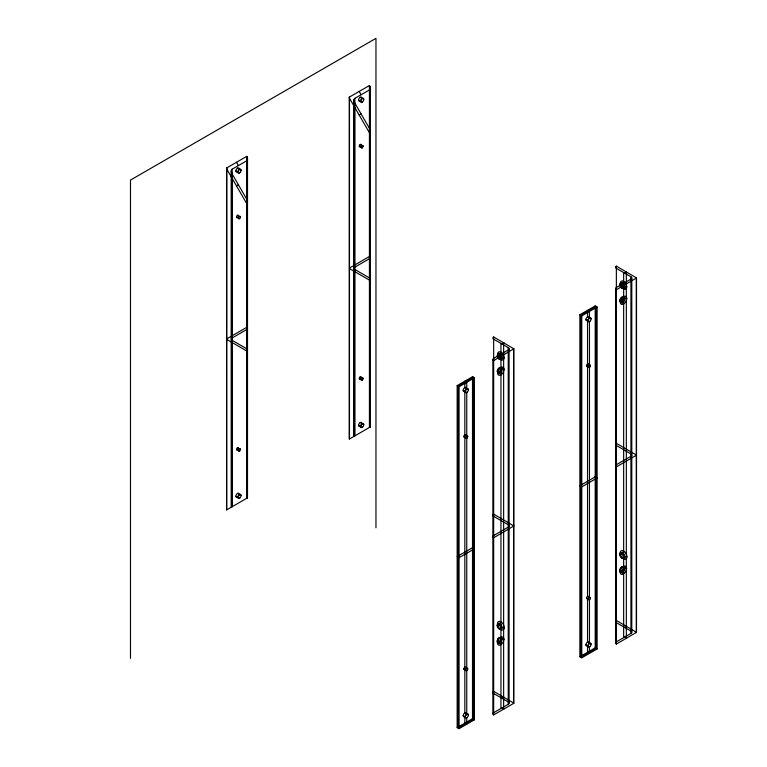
<?xml version="1.0" encoding="UTF-8"?>
<svg xmlns="http://www.w3.org/2000/svg" width="767" height="767" viewBox="0 0 767 767"><rect width="100%" height="100%" fill="white"/><g stroke="black" fill="none" stroke-linecap="round" stroke-linejoin="round"><path stroke-width="1.15" d="M497.639 354.028L497.294 356.041M497.294 625.843L497.467 623.734M620.34 283.186L619.995 285.209M619.985 555.011L620.167 552.892M513.813 348.793L493.66 360.595A2.704 1.563 0 0 1 493.651 358.381L508.233 349.963A2.895 1.668 0 0 0 508.233 347.604L493.651 339.187A2.704 1.563 0 0 1 493.66 336.972L513.813 348.764L513.679 703.358L513.602 348.486M513.813 525.989L493.66 537.753A2.704 1.563 0 0 1 493.651 535.548L508.233 527.121A2.895 1.668 0 0 0 508.233 524.762L493.651 516.344A2.704 1.563 0 0 1 493.66 514.139L513.813 525.932M513.813 703.157L493.66 691.297A2.704 1.563 0 0 0 493.651 693.512L508.233 701.93A2.895 1.668 0 0 1 508.233 704.288L493.651 712.706A2.704 1.563 0 0 0 493.651 714.911L513.641 703.377M636.514 277.961L616.361 289.753A2.704 1.563 0 0 1 616.352 287.539L630.934 279.121A2.895 1.668 0 0 0 630.934 276.762L616.352 268.345A2.704 1.563 0 0 1 616.352 266.13L636.514 277.922L636.514 632.315L616.361 620.455A2.704 1.563 0 0 0 616.352 622.67L630.934 631.088A2.895 1.668 0 0 1 630.934 633.446L616.352 641.864A2.704 1.563 0 0 0 616.352 644.079L636.505 632.344M636.514 455.147L616.361 466.911A2.704 1.563 0 0 1 616.352 464.706L630.934 456.288A2.895 1.668 0 0 0 630.934 453.92L616.352 445.502A2.704 1.563 0 0 1 616.352 443.297L636.514 455.09M226.62 168.059L226.572 168.433A1.189 0.978 60 0 0 226.639 168.759M349.321 97.217L349.263 97.591A1.189 0.978 60 0 0 349.34 97.917M500.861 352.168L498.943 355.092M623.561 281.326L621.644 284.25M498.943 624.894L500.861 621.778M621.644 554.052L623.561 550.936M246.725 156.372L226.773 167.887L226.696 509.863L247.501 497.85L247.511 158.74A4.458 3.643 60 0 0 247.242 157.523A5.158 4.209 60 0 0 247.022 156.947A5.474 4.468 60 0 0 246.725 156.372L246.725 498.301M369.426 85.53L349.474 97.045L349.474 438.983L370.202 427.008L370.202 87.898A4.458 3.643 60 0 0 369.943 86.69A5.158 4.209 60 0 0 369.723 86.105A5.474 4.468 60 0 0 369.426 85.53L369.426 427.459M231.308 507.198L231.308 171.415A3.394 2.771 60 0 1 231.433 170.13A2.263 1.85 60 0 1 232.142 169.2L246.725 160.792A2.119 1.726 60 0 0 247.377 159.929L247.386 497.917M354.009 436.356L354.009 100.573A3.394 2.771 60 0 1 354.133 99.288A2.263 1.85 60 0 1 354.843 98.358L369.426 89.95A2.119 1.726 60 0 0 370.077 89.087A3.173 2.589 60 0 0 370.202 87.898M236.495 185.892L238.412 184.789M359.196 115.06L361.113 113.947M226.773 338.851L246.725 327.336A2.713 1.563 0 0 1 246.734 329.551L232.142 337.969A2.895 1.668 0 0 0 232.142 340.327L246.725 348.745A2.704 1.563 0 0 1 246.725 350.96L226.773 339.445M349.474 268.009L369.426 256.494A2.713 1.563 0 0 1 369.435 258.709L354.843 267.127A2.895 1.668 0 0 0 354.843 269.485L369.426 277.903A2.704 1.563 0 0 1 369.426 280.118L349.474 268.603M501.973 343.98L503.89 342.878M624.674 273.138L626.591 272.036M498.943 358.908L500.861 359.618M500.592 357.949L504.082 357.758M621.644 288.066L623.561 288.775M623.293 287.117L626.783 286.916M457.161 385.609L472.501 376.75L474.418 377.853L474.418 719.791L459.078 728.65L457.161 727.547L457.161 385.609L459.078 386.712L474.418 377.853M579.862 314.767L595.202 305.908L597.119 307.021L597.119 648.949L581.779 657.808L579.862 656.705L579.862 314.767L581.779 315.87L597.119 307.021M501.973 698.306L503.89 697.203M624.674 627.473L626.591 626.361M457.161 727.547L472.501 718.689L474.418 719.791M579.862 656.705L595.202 647.847L597.119 648.949M623.561 296.637L621.644 297.347M500.861 367.479L498.943 368.179M623.379 566.545L621.634 567.359A2.339 1.515 -53.4 0 0 620.513 568.395M500.678 637.387L498.933 638.202A2.339 1.515 -53.4 0 0 497.812 639.237M623.293 556.919L626.955 556.813M500.592 627.751L504.255 627.646M626.783 298.497L623.293 298.296M504.082 369.339L500.592 369.138M626.601 568.405L623.293 568.098M503.9 639.247L500.592 638.94M621.644 557.868L623.561 558.769M498.943 628.71L500.861 629.611M360.222 97.256L363.788 99.317M358.572 100.113L362.139 102.174M624.674 282.735L626.591 283.848M360.222 144.455L363.136 146.142M362.139 147.878L359.215 146.19A1.419 0.815 -60 0 1 360.02 144.589A1.419 0.815 -60 0 1 361.142 144.637M619.995 300.204L620.34 302.217M621.644 301.153L623.561 304.077M591.108 318.813L587.532 316.752L587.532 310.338L589.449 311.44L589.449 317.854M585.883 319.609L589.449 321.67L589.449 365.063M590.456 365.638L587.532 363.951L587.532 320.568M586.534 365.686L589.449 367.374L589.449 597.455M237.521 168.098L241.087 170.159M235.872 170.955L239.438 173.016M501.973 353.577L503.89 354.69M237.521 215.297L240.435 216.984M239.438 218.72L236.514 217.032A1.419 0.815 -60 0 1 237.329 215.431A1.419 0.815 -60 0 1 238.451 215.479M497.294 371.046L497.639 373.059M498.943 371.995L500.861 374.919M468.407 389.655L464.831 387.594L464.831 381.18L466.748 382.282L466.748 388.696M463.182 390.451L466.748 392.512L466.748 435.896M467.755 436.481L464.831 434.793L464.831 391.41M463.834 436.528L466.748 438.216L466.748 668.297M360.222 376.846L363.136 378.534M362.139 380.269L359.215 378.582A1.419 0.815 -60 0 1 360.02 376.981A1.419 0.815 -60 0 1 361.142 377.028M621.644 567.139L621.836 567.254A2.339 1.515 -52.9 0 1 623.015 567.187M360.222 422.55L363.788 424.611M358.572 425.407L362.139 427.468M590.456 598.03L587.532 596.342L587.532 366.271M586.534 598.078L589.449 599.765L589.449 643.149M624.674 637.07L626.591 638.173M591.108 644.107L587.532 642.046L587.532 598.663M585.883 644.903L589.449 646.964L589.449 653.379L587.532 652.276L587.532 645.862M237.521 447.688L240.435 449.376M239.438 451.111L236.514 449.424A1.419 0.815 -60 0 1 237.329 447.823A1.419 0.815 -60 0 1 238.451 447.87M498.943 641.797L499.135 641.912A2.33 1.486 -53.8 0 0 500.333 640.915M237.521 493.392L241.087 495.453M235.872 496.249L239.438 498.31M467.755 668.872L464.831 667.185L464.831 437.104M463.834 668.92L466.748 670.607L466.748 713.991M501.973 707.903L503.89 709.015M468.407 714.949L464.831 712.888L464.831 669.495M463.182 715.745L466.748 717.807L466.748 724.221L464.831 723.118L464.831 716.704M621.634 571.147L623.379 573.984M500.678 644.826L498.933 641.989A2.33 1.486 -54.3 0 1 497.879 641.931M359.196 91.436L361.113 94.753M349.474 98.224L369.426 132.768A2.128 1.735 60 0 0 370.077 131.905A3.173 2.589 60 0 0 370.202 130.706A4.458 3.643 60 0 0 369.943 129.498A5.158 4.209 60 0 0 369.713 128.914A5.379 4.391 60 0 0 369.426 128.348L354.843 103.094A5.752 4.698 60 0 1 354.536 102.49A5.513 4.506 60 0 1 354.287 101.867A4.775 3.893 60 0 1 354.009 100.573M236.495 162.278L238.412 165.595M226.773 169.066L246.725 203.61A2.128 1.735 60 0 0 247.386 202.737A3.173 2.589 60 0 0 247.501 201.548A4.458 3.643 60 0 0 247.242 200.34A5.158 4.209 60 0 0 247.012 199.756A5.379 4.391 60 0 0 246.725 199.19L232.142 173.936A5.752 4.698 60 0 1 231.835 173.332A5.513 4.506 60 0 1 231.586 172.709A4.775 3.893 60 0 1 231.308 171.415M619.976 570.015L620.158 572.124M497.275 640.857L497.457 642.967M636.303 277.644L636.303 632.564M631.787 277.942L631.787 632.267M630.934 276.762L630.934 633.446M626.332 271.892L626.332 638.317M623.648 272.553L623.648 637.655M616.361 266.13L616.361 644.079M615.565 288.641L615.565 642.967M595.202 305.908L595.202 647.847M581.779 315.87L581.779 657.808M509.087 348.784L509.087 703.109M508.233 347.604L508.233 704.288M503.631 342.724L503.631 709.159M500.947 343.395L500.947 708.497M493.66 336.972L493.66 714.921M492.865 359.483L492.865 713.809M472.501 376.75L472.501 718.689M459.078 386.712L459.078 728.65M375.964 527.849L375.964 38.35L130.486 180.082L130.486 658.431M370.087 89.087L370.087 427.075M369.953 86.69L369.953 427.161M369.723 86.105L369.713 427.296M354.843 98.368L354.843 435.877M354.536 102.49L354.536 436.059M354.287 101.867L354.287 436.202M354.143 99.298L354.143 436.289M349.301 97.275L349.263 439.098M247.252 157.523L247.252 498.004M247.022 156.947L247.012 498.138M232.142 169.21L232.142 506.719M231.835 173.332L231.835 506.901M231.586 172.709L231.586 507.045M231.442 170.14L231.442 507.131M226.601 168.117L226.572 509.94M497.447 639.937A2.339 1.352 -60 0 1 499.969 637.808A2.339 1.352 -60 0 1 499.969 640.79A2.339 1.352 -60 0 1 497.447 641.567A2.1 1.218 -60 0 1 497.447 639.937A2.339 1.515 -52.9 0 1 497.716 639.39M499.116 638.115A2.339 1.515 -52.9 0 1 500.314 638.029M500.439 638.058A2.33 1.486 -53.8 0 1 500.985 639.16A2.33 1.486 -54.3 0 1 500.439 640.752M497.716 641.874A2.339 1.515 -53.4 0 1 497.447 641.567M238.527 448.264A1.419 0.815 -60 0 1 237.712 449.865A1.419 0.815 -60 0 1 236.591 449.826M238.527 215.872A1.419 0.815 -60 0 1 237.712 217.473A1.419 0.815 -60 0 1 236.591 217.435M247.501 158.731A3.173 2.589 60 0 1 247.396 159.929M361.219 145.04A1.419 0.815 -60 0 1 360.413 146.641A1.419 0.815 -60 0 1 359.292 146.593M361.219 377.431A1.419 0.815 -60 0 1 360.413 379.032A1.419 0.815 -60 0 1 359.292 378.984M623.14 567.216A2.33 1.486 -53.8 0 1 623.686 568.318A2.33 1.486 -54.3 0 1 623.14 569.91M623.034 570.073A2.33 1.486 -53.8 0 1 620.561 571.089M620.148 569.104A2.339 1.352 -60 0 1 622.67 566.966A2.339 1.352 -60 0 1 622.67 569.948A2.339 1.352 -60 0 1 620.148 570.725A2.1 1.218 -60 0 1 620.148 569.095A2.339 1.515 -52.9 0 1 620.417 568.558M620.417 571.032A2.339 1.515 -53.4 0 1 620.148 570.725M473.46 377.306L458.12 386.156L458.12 728.094L473.46 719.235L473.46 377.306M596.16 306.464L580.82 315.323L580.82 657.252L596.16 648.403L596.16 306.464M472.501 547.715L457.161 556.574L459.078 557.686L474.418 548.827L472.501 547.715M595.202 476.873L579.862 485.732L581.779 486.844L597.119 477.985L595.202 476.873M467.007 670.416A1.419 0.815 -60 0 0 467.458 668.22A1.419 0.815 -60 0 0 465.78 669.706A1.419 0.815 -60 0 0 467.007 670.416M465.09 669.313A1.419 0.815 -60 0 0 465.54 667.117A1.419 0.815 -60 0 0 463.862 668.603A1.419 0.815 -60 0 0 465.09 669.313M467.007 438.024A1.419 0.815 -60 0 0 467.458 435.829A1.419 0.815 -60 0 0 465.78 437.315A1.419 0.815 -60 0 0 467.007 438.024M465.09 436.922A1.419 0.815 -60 0 0 465.54 434.726A1.419 0.815 -60 0 0 463.862 436.212A1.419 0.815 -60 0 0 465.09 436.922M467.18 392.205A2.339 1.352 -60 0 0 467.918 388.581A2.339 1.352 -60 0 0 465.157 391.036A2.339 1.352 -60 0 0 467.18 392.205M465.262 391.093A2.339 1.352 -60 0 0 466 387.479A2.339 1.352 -60 0 0 463.239 389.924A2.339 1.352 -60 0 0 465.262 391.093M467.18 717.5A2.339 1.352 -60 0 0 467.918 713.876A2.339 1.352 -60 0 0 465.157 716.33A2.339 1.352 -60 0 0 467.18 717.5M465.262 716.388A2.339 1.352 -60 0 0 466 712.773A2.339 1.352 -60 0 0 463.239 715.218A2.339 1.352 -60 0 0 465.262 716.388M497.313 356.358A2.339 1.352 60 0 0 499.988 359.081A2.339 1.352 60 0 0 499.538 355.562A2.339 1.352 60 0 0 497.313 356.358M499.375 371.688A2.339 1.352 -60 0 0 500.113 368.064A2.339 1.352 -60 0 0 497.352 370.519A2.339 1.352 -60 0 0 499.375 371.688M497.495 356.252A2.339 1.352 60 0 0 500.17 358.975A2.339 1.352 60 0 0 499.72 355.457A2.339 1.352 60 0 0 497.495 356.252M499.557 371.794A2.339 1.352 -60 0 0 500.295 368.17A2.339 1.352 -60 0 0 497.534 370.624A2.339 1.352 -60 0 0 499.557 371.794M501.695 374.315A4.564 2.637 -60 0 0 503.142 367.249A4.564 2.637 -60 0 0 497.745 372.033A4.564 2.637 -60 0 0 501.695 374.315M497.678 354.642A4.564 2.637 60 0 0 502.893 359.953A4.564 2.637 60 0 0 502.011 353.079A4.564 2.637 60 0 0 497.678 354.642M501.513 644.222A4.564 2.637 -60 0 0 502.96 637.156A4.564 2.637 -60 0 0 497.562 641.941A4.564 2.637 -60 0 0 501.513 644.222M497.534 624.511A4.794 2.771 60 0 0 503.085 629.937A4.794 2.771 60 0 0 501.973 622.631A4.794 2.771 60 0 0 497.534 624.511M497.313 626.16A2.339 1.352 60 0 0 499.988 628.882A2.339 1.352 60 0 0 499.528 625.354A2.339 1.352 60 0 0 497.313 626.16M500.525 372.935A3.346 1.927 -60 0 0 501.589 367.757A3.346 1.927 -60 0 0 497.63 371.266A3.346 1.927 -60 0 0 500.525 372.935M497.591 355.62A3.346 1.927 60 0 0 501.465 359.397A3.346 1.927 60 0 0 500.688 354.306A3.346 1.927 60 0 0 497.591 355.62M500.343 642.842A3.346 1.927 -60 0 0 501.397 637.665A3.346 1.927 -60 0 0 497.447 641.174A3.346 1.927 -60 0 0 500.343 642.842M497.409 625.527A3.346 1.927 60 0 0 501.282 629.304A3.346 1.927 60 0 0 500.506 624.213A3.346 1.927 60 0 0 497.409 625.527M239.697 450.919A1.419 0.815 -60 0 0 240.148 448.724A1.419 0.815 -60 0 0 238.47 450.21A1.419 0.815 -60 0 0 239.697 450.919M239.697 218.528A1.419 0.815 -60 0 0 240.148 216.332A1.419 0.815 -60 0 0 238.47 217.818A1.419 0.815 -60 0 0 239.697 218.528M237.866 496.958A2.339 1.352 -60 0 0 238.748 493.306A2.339 1.352 -60 0 0 235.948 495.616A2.339 1.352 -60 0 0 237.866 496.958M239.86 497.994A2.339 1.352 -60 0 0 240.608 494.379A2.339 1.352 -60 0 0 237.837 496.834A2.339 1.352 -60 0 0 239.86 497.994M237.866 171.664A2.339 1.352 -60 0 0 238.748 168.021A2.339 1.352 -60 0 0 235.948 170.332A2.339 1.352 -60 0 0 237.866 171.664M239.86 172.709A2.339 1.352 -60 0 0 240.608 169.085A2.339 1.352 -60 0 0 237.837 171.54A2.339 1.352 -60 0 0 239.86 172.709M362.561 101.867A2.339 1.352 -60 0 0 363.309 98.243A2.339 1.352 -60 0 0 360.538 100.698A2.339 1.352 -60 0 0 362.561 101.867M360.567 100.832A2.339 1.352 -60 0 0 361.449 97.179A2.339 1.352 -60 0 0 358.649 99.489A2.339 1.352 -60 0 0 360.567 100.832M362.561 427.161A2.339 1.352 -60 0 0 363.309 423.537A2.339 1.352 -60 0 0 360.538 425.992A2.339 1.352 -60 0 0 362.561 427.161M360.567 426.116A2.339 1.352 -60 0 0 361.449 422.473A2.339 1.352 -60 0 0 358.649 424.784A2.339 1.352 -60 0 0 360.567 426.116M362.398 147.686A1.419 0.815 -60 0 0 362.849 145.49A1.419 0.815 -60 0 0 361.171 146.976A1.419 0.815 -60 0 0 362.398 147.686M362.398 380.077A1.419 0.815 -60 0 0 362.849 377.882A1.419 0.815 -60 0 0 361.171 379.368A1.419 0.815 -60 0 0 362.398 380.077M620.235 553.669A4.794 2.771 60 0 0 625.786 559.095A4.794 2.771 60 0 0 624.674 551.789A4.794 2.771 60 0 0 620.235 553.669M620.11 554.685A3.346 1.927 60 0 0 623.974 558.462A3.346 1.927 60 0 0 623.207 553.371A3.346 1.927 60 0 0 620.11 554.685M624.213 573.38A4.564 2.637 -60 0 0 625.661 566.314A4.564 2.637 -60 0 0 620.263 571.099A4.564 2.637 -60 0 0 624.213 573.38M623.044 572A3.346 1.927 -60 0 0 624.098 566.823A3.346 1.927 -60 0 0 620.148 570.332A3.346 1.927 -60 0 0 623.044 572M620.378 283.8A4.564 2.637 60 0 0 625.594 289.111A4.564 2.637 60 0 0 624.712 282.237A4.564 2.637 60 0 0 620.378 283.8M620.196 285.41A2.339 1.352 60 0 0 622.862 288.133A2.339 1.352 60 0 0 622.411 284.615A2.339 1.352 60 0 0 620.196 285.41M620.292 284.778A3.346 1.927 60 0 0 624.165 288.555A3.346 1.927 60 0 0 623.389 283.464A3.346 1.927 60 0 0 620.292 284.778M620.014 285.516A2.339 1.352 60 0 0 622.689 288.239A2.339 1.352 60 0 0 622.238 284.72A2.339 1.352 60 0 0 620.014 285.516M624.396 303.473A4.564 2.637 -60 0 0 625.843 296.407A4.564 2.637 -60 0 0 620.445 301.191A4.564 2.637 -60 0 0 624.396 303.473M622.248 300.952A2.339 1.352 -60 0 0 622.996 297.328A2.339 1.352 -60 0 0 620.225 299.782A2.339 1.352 -60 0 0 622.248 300.952M623.226 302.093A3.346 1.927 -60 0 0 624.28 296.915A3.346 1.927 -60 0 0 620.33 300.424A3.346 1.927 -60 0 0 623.226 302.093M622.075 300.846A2.339 1.352 -60 0 0 622.814 297.232A2.339 1.352 -60 0 0 620.052 299.676A2.339 1.352 -60 0 0 622.075 300.846M620.043 555.529A2.339 1.352 60 0 0 622.814 557.983A2.339 1.352 60 0 0 622.066 554.359A2.339 1.352 60 0 0 620.043 555.529M587.963 645.546A2.339 1.352 -60 0 0 588.701 641.931A2.339 1.352 -60 0 0 585.94 644.385A2.339 1.352 -60 0 0 587.963 645.546M587.79 598.471A1.419 0.815 -60 0 0 588.241 596.275A1.419 0.815 -60 0 0 586.563 597.761A1.419 0.815 -60 0 0 587.79 598.471M587.79 366.08A1.419 0.815 -60 0 0 588.241 363.884A1.419 0.815 -60 0 0 586.563 365.37A1.419 0.815 -60 0 0 587.79 366.08M587.963 320.251A2.339 1.352 -60 0 0 588.701 316.637A2.339 1.352 -60 0 0 585.94 319.082A2.339 1.352 -60 0 0 587.963 320.251M589.881 646.658A2.339 1.352 -60 0 0 590.619 643.034A2.339 1.352 -60 0 0 587.858 645.488A2.339 1.352 -60 0 0 589.881 646.658M589.708 599.573A1.419 0.815 -60 0 0 590.159 597.378A1.419 0.815 -60 0 0 588.481 598.874A1.419 0.815 -60 0 0 589.708 599.573M589.708 367.182A1.419 0.815 -60 0 0 590.159 364.987A1.419 0.815 -60 0 0 588.481 366.473A1.419 0.815 -60 0 0 589.708 367.182M589.881 321.363A2.339 1.352 -60 0 0 590.619 317.739A2.339 1.352 -60 0 0 587.858 320.194A2.339 1.352 -60 0 0 589.881 321.363"/></g></svg>
